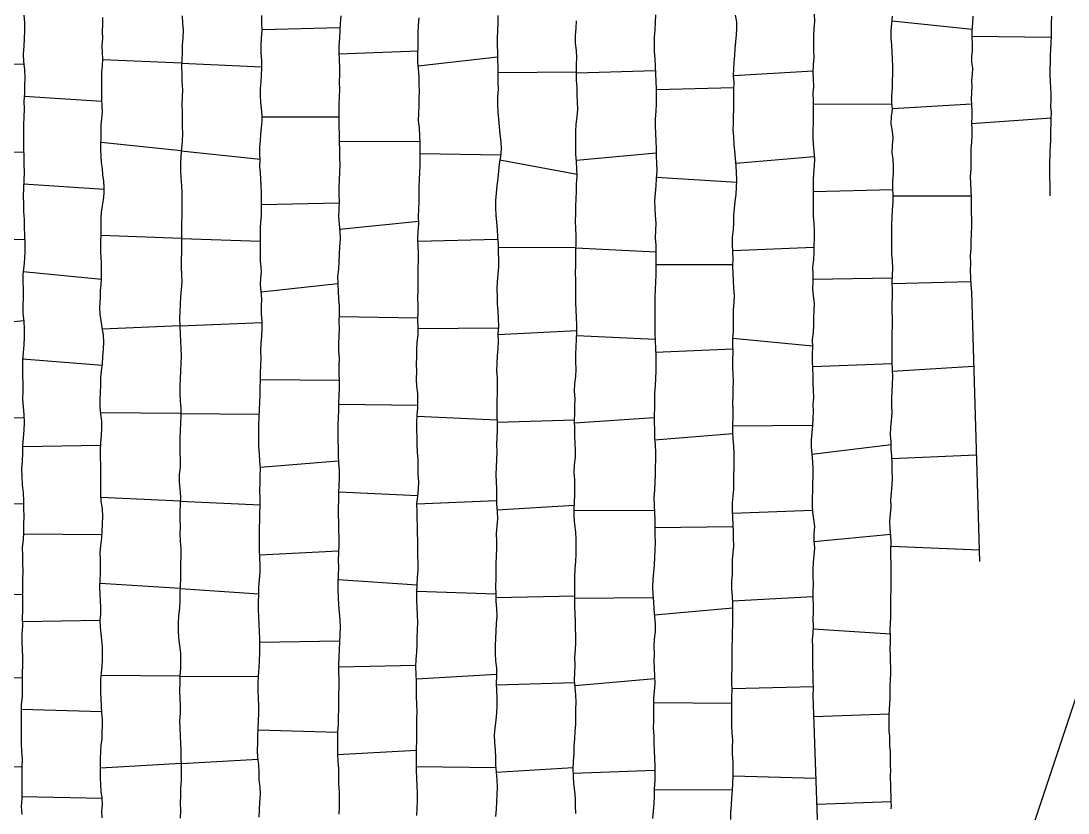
# Model space of a CAD drawing. Extents: x 703186 to 703989, y 1560402 to 1561368.
# Drawn here: x 703401 to 703460.7, y 1560579.3 to 1560624.5 of the extents above; entities that cross this region are included whole.
import ezdxf

# ---------------------------------------------------------------- set-up
doc = ezdxf.new("R2010")
doc.units = 0
for name, color, linetype in [('10124_2002_REAL', 30, 'Continuous'), ('AGROCAD PLL', 7, 'Continuous'), ('PANTE_2002', 7, 'Continuous')]:
    doc.layers.add(name, color=color, linetype=linetype)

msp = doc.modelspace()

# ---------------------------------------------------------------- linework, layer by layer
at = {"layer": '10124_2002_REAL'}
for points in [[(703401.1431, 1560624.8629), (703401.1688, 1560624.4299), (703401.1718, 1560623.98), (703401.1527, 1560623.5287), (703401.1359, 1560623.0797), (703401.1075, 1560622.6337), (703401.1226, 1560622.19), (703401.1677, 1560621.7487), (703401.1963, 1560621.2977), (703401.1831, 1560620.8469), (703401.1733, 1560620.3945), (703401.1454, 1560619.9475), (703401.1539, 1560619.5003), (703401.1392, 1560619.0579), (703401.1117, 1560618.5947), (703401.113, 1560618.1412), (703401.1111, 1560617.6967), (703401.117, 1560617.2414), (703401.1358, 1560616.7996), (703401.1372, 1560616.3541), (703401.1505, 1560615.8888), (703401.1413, 1560615.4451), (703401.1105, 1560614.9922), (703401.0904, 1560614.533), (703401.114, 1560614.0988), (703401.1258, 1560613.6582), (703401.1597, 1560613.2051), (703401.1639, 1560612.7474), (703401.1692, 1560612.3162), (703401.1991, 1560611.8572), (703401.2017, 1560611.4039), (703401.1729, 1560610.9647), (703401.1294, 1560610.5235), (703401.0862, 1560610.0865), (703401.0873, 1560609.6583), (703401.0979, 1560609.2032), (703401.0927, 1560608.7417), (703401.086, 1560608.277), (703401.0892, 1560607.845), (703401.1377, 1560607.4014), (703401.1519, 1560606.9413), (703401.1491, 1560606.4969), (703401.144, 1560606.0447), (703401.0926, 1560605.5891), (703401.0575, 1560605.1515), (703401.0648, 1560604.7188), (703401.0627, 1560604.2883), (703401.0731, 1560603.8494), (703401.0723, 1560603.4025), (703401.0615, 1560602.9556), (703401.0995, 1560602.5178), (703401.1459, 1560602.0724), (703401.1587, 1560601.6203), (703401.1301, 1560601.1801), (703401.0961, 1560600.74), (703401.0558, 1560600.3074), (703401.0634, 1560599.8619), (703401.0484, 1560599.4136), (703401.0084, 1560598.9701), (703401.019, 1560598.5136), (703401.0498, 1560598.0663), (703401.1039, 1560597.6075), (703401.1139, 1560597.146), (703401.1098, 1560596.7103), (703401.1337, 1560596.268), (703401.1172, 1560595.8132), (703401.1088, 1560595.3682), (703401.1063, 1560594.9194), (703401.0482, 1560594.4816), (703401.0521, 1560594.0323), (703401.0673, 1560593.5909), (703401.0809, 1560593.135), (703401.0615, 1560592.6734), (703401.0672, 1560592.2274), (703401.069, 1560591.7873), (703401.0654, 1560591.3455), (703401.0526, 1560590.8937), (703401.0462, 1560590.4517), (703401.0547, 1560589.9994), (703401.0277, 1560589.5476), (703401.0232, 1560589.1124), (703401.0421, 1560588.6719), (703401.0535, 1560588.2269), (703401.0546, 1560587.7878), (703401.0425, 1560587.3331), (703401.0456, 1560586.8819), (703401.0428, 1560586.427), (703401.0458, 1560585.9783), (703400.9943, 1560585.53), (703400.98, 1560585.0867), (703400.9899, 1560584.6415), (703400.9777, 1560584.1893), (703400.9777, 1560583.7473), (703400.9845, 1560583.3059), (703400.9982, 1560582.8583), (703401.0355, 1560582.408), (703401.031, 1560581.9644), (703401.0146, 1560581.5287), (703401.0318, 1560581.0839), (703401.0227, 1560580.6289), (703401.0142, 1560580.1746), (703400.9916, 1560579.7129), (703401.017, 1560579.2548)], [(703405.5928, 1560579.0706), (703405.5867, 1560579.4501), (703405.614, 1560579.8344), (703405.6072, 1560580.2053), (703405.5466, 1560580.5774), (703405.5228, 1560580.9598), (703405.5072, 1560581.3339), (703405.514, 1560581.7059), (703405.5152, 1560582.0779), (703405.4982, 1560582.4497), (703405.5267, 1560582.8326), (703405.5535, 1560583.2195), (703405.601, 1560583.5783), (703405.6095, 1560583.9551), (703405.6202, 1560584.3242), (703405.6121, 1560584.6904), (703405.576, 1560585.0638), (703405.5664, 1560585.45), (703405.5385, 1560585.831), (703405.5328, 1560586.2131), (703405.5256, 1560586.5928), (703405.5323, 1560586.9685), (703405.5596, 1560587.3422), (703405.6017, 1560587.7115), (703405.6281, 1560588.0761), (703405.63, 1560588.4512), (703405.6151, 1560588.8244), (703405.5806, 1560589.2088), (703405.5486, 1560589.5917), (703405.5157, 1560589.9599), (703405.4925, 1560590.3205), (703405.5244, 1560590.6913), (703405.5334, 1560591.0724), (703405.5098, 1560591.4474), (703405.4947, 1560591.833), (703405.4764, 1560592.2261), (703405.4939, 1560592.6206), (703405.511, 1560593.0119), (703405.4988, 1560593.3983), (703405.5117, 1560593.7885), (703405.4894, 1560594.1878), (703405.5281, 1560594.6015), (703405.5823, 1560595.0162), (703405.6109, 1560595.4199), (703405.6285, 1560595.8372), (703405.6387, 1560596.264), (703405.6257, 1560596.694), (703405.5506, 1560597.1274), (703405.5201, 1560597.5406), (703405.5216, 1560597.9649), (703405.5315, 1560598.3729), (703405.5332, 1560598.7732), (703405.5201, 1560599.198), (703405.5137, 1560599.6259), (703405.509, 1560600.0526), (703405.5228, 1560600.4661), (703405.5622, 1560600.8766), (703405.5919, 1560601.2948), (703405.5808, 1560601.6998), (703405.5266, 1560602.1007), (703405.4969, 1560602.5154), (703405.4891, 1560602.9345), (703405.5028, 1560603.3379), (703405.5213, 1560603.745), (703405.5291, 1560604.1555), (703405.5661, 1560604.5678), (703405.6246, 1560604.9737), (703405.6391, 1560605.3857), (703405.6786, 1560605.7947), (703405.7008, 1560606.2073), (703405.671, 1560606.6173), (703405.6018, 1560607.0309), (703405.5465, 1560607.44), (703405.4956, 1560607.8046), (703405.4604, 1560608.1535), (703405.484, 1560608.4634), (703405.5118, 1560608.7974), (703405.5141, 1560609.1494), (703405.54, 1560609.491), (703405.568, 1560609.8146), (703405.5651, 1560610.1259), (703405.5667, 1560610.427), (703405.5605, 1560610.7283), (703405.5416, 1560611.0333), (703405.5301, 1560611.3348), (703405.5305, 1560611.6448), (703405.5271, 1560611.9605), (703405.5366, 1560612.2944), (703405.5411, 1560612.6207), (703405.5388, 1560612.9561), (703405.5428, 1560613.2867), (703405.5728, 1560613.6211), (703405.6224, 1560613.9736), (703405.669, 1560614.3258), (703405.7146, 1560614.6816), (703405.7251, 1560615.0335), (703405.6896, 1560615.3822), (703405.6476, 1560615.7398), (703405.618, 1560616.1), (703405.5663, 1560616.4554), (703405.5388, 1560616.8042), (703405.5206, 1560617.1525), (703405.5306, 1560617.5025), (703405.5521, 1560617.8594), (703405.5472, 1560618.2223), (703405.545, 1560618.5845), (703405.5853, 1560618.9451), (703405.6226, 1560619.3166), (703405.5948, 1560619.6874), (703405.5802, 1560620.0607), (703405.5777, 1560620.4396), (703405.59, 1560620.8128), (703405.5782, 1560621.2028), (703405.5849, 1560621.5841), (703405.6135, 1560621.9597), (703405.646, 1560622.3462), (703405.6126, 1560622.7298), (703405.6081, 1560623.1297), (703405.6406, 1560623.5293), (703405.627, 1560623.9204), (703405.646, 1560624.3276), (703405.6472, 1560624.7293)], [(703410.1608, 1560624.8152), (703410.1792, 1560624.3977), (703410.2167, 1560623.9917), (703410.2032, 1560623.5657), (703410.169, 1560623.1392), (703410.1631, 1560622.7286), (703410.1421, 1560622.3118), (703410.1232, 1560621.8861), (703410.1386, 1560621.4706), (703410.1492, 1560621.0518), (703410.1752, 1560620.6231), (703410.1708, 1560620.1964), (703410.1524, 1560619.7683), (703410.1648, 1560619.3412), (703410.1675, 1560618.9317), (703410.1593, 1560618.5114), (703410.1814, 1560618.0768), (703410.1623, 1560617.6671), (703410.1249, 1560617.2417), (703410.0803, 1560616.815), (703410.06, 1560616.4032), (703410.0651, 1560615.9902), (703410.0891, 1560615.5694), (703410.1251, 1560615.1263), (703410.1455, 1560614.702), (703410.1511, 1560614.2796), (703410.1344, 1560613.8512), (703410.1346, 1560613.4283), (703410.1255, 1560613.0175), (703410.1227, 1560612.6058), (703410.1307, 1560612.1837), (703410.1162, 1560611.7691), (703410.1322, 1560611.3447), (703410.1095, 1560610.908), (703410.1112, 1560610.4834), (703410.1172, 1560610.0488), (703410.1354, 1560609.6307), (703410.1115, 1560609.2147), (703410.0628, 1560608.7943), (703410.0489, 1560608.3707), (703410.031, 1560607.9454), (703410.0101, 1560607.5296), (703410.0274, 1560607.1076), (703410.0419, 1560606.6835), (703410.0719, 1560606.2637), (703410.0876, 1560605.8376), (703410.099, 1560605.412), (703410.0851, 1560604.9866), (703410.0632, 1560604.5584), (703410.0409, 1560604.1341), (703410.0239, 1560603.706), (703410.0313, 1560603.2881), (703410.0566, 1560602.8629), (703410.0834, 1560602.4338), (703410.0802, 1560602.009), (703410.0668, 1560601.5889), (703410.0408, 1560601.1606), (703410.032, 1560600.7482), (703410.0338, 1560600.3337), (703410.0261, 1560599.9061), (703410.0445, 1560599.4896), (703410.0388, 1560599.0739), (703409.9988, 1560598.6479), (703409.9933, 1560598.2307), (703410.0369, 1560597.8143), (703410.0664, 1560597.3864), (703410.0466, 1560596.9616), (703410.035, 1560596.5396), (703410.0349, 1560596.1166), (703410.0469, 1560595.6907), (703410.0337, 1560595.2694), (703410.0445, 1560594.8597), (703410.0773, 1560594.4266), (703410.078, 1560593.9986), (703410.0721, 1560593.5674), (703410.068, 1560593.1369), (703410.0743, 1560592.7196), (703410.0552, 1560592.2951), (703410.0275, 1560591.868), (703410.0228, 1560591.4547), (703410.0043, 1560591.0371), (703409.9546, 1560590.5969), (703409.9329, 1560590.1746), (703409.9317, 1560589.7558), (703409.95, 1560589.3311), (703410.0116, 1560588.8935), (703410.0696, 1560588.4622), (703410.0745, 1560588.0399), (703410.0703, 1560587.6049), (703410.0349, 1560587.1775), (703410.0325, 1560586.7514), (703410.0183, 1560586.3219), (703410.0219, 1560585.8981), (703410.0426, 1560585.4669), (703410.0403, 1560585.0316), (703410.0135, 1560584.6022), (703410.0239, 1560584.1827), (703410.047, 1560583.7474), (703410.0702, 1560583.3145), (703410.0855, 1560582.9073), (703410.0889, 1560582.488), (703410.1126, 1560582.0651), (703410.1033, 1560581.631), (703410.0988, 1560581.1919), (703410.0652, 1560580.7704), (703410.0682, 1560580.338), (703410.0532, 1560579.9124), (703410.0648, 1560579.4844), (703410.0554, 1560579.0566)], [(703414.5597, 1560579.11), (703414.5743, 1560579.534), (703414.5958, 1560579.9698), (703414.6248, 1560580.4012), (703414.6045, 1560580.8142), (703414.5422, 1560581.2315), (703414.5456, 1560581.6598), (703414.5307, 1560582.0869), (703414.4824, 1560582.5037), (703414.4542, 1560582.9188), (703414.4748, 1560583.3438), (703414.4796, 1560583.757), (703414.4925, 1560584.1705), (703414.5209, 1560584.5991), (703414.5344, 1560585.0358), (703414.5312, 1560585.4694), (703414.5174, 1560585.9057), (703414.4997, 1560586.323), (703414.5004, 1560586.744), (703414.5152, 1560587.1795), (703414.5469, 1560587.619), (703414.5672, 1560588.0373), (703414.591, 1560588.4595), (703414.5892, 1560588.8767), (703414.5814, 1560589.2783), (703414.5652, 1560589.6998), (703414.5427, 1560590.1235), (703414.5305, 1560590.5418), (703414.5101, 1560590.9607), (703414.5142, 1560591.3786), (703414.5377, 1560591.8061), (703414.5247, 1560592.2196), (703414.5612, 1560592.6488), (703414.6, 1560593.0793), (703414.6038, 1560593.4888), (703414.5957, 1560593.9108), (703414.5747, 1560594.3396), (703414.5619, 1560594.7556), (703414.5618, 1560595.1891), (703414.567, 1560595.6186), (703414.5877, 1560596.0345), (703414.5973, 1560596.462), (703414.6031, 1560596.8843), (703414.6126, 1560597.3094), (703414.5835, 1560597.7384), (703414.6009, 1560598.1619), (703414.6117, 1560598.5843), (703414.621, 1560598.997), (703414.5875, 1560599.4079), (703414.5659, 1560599.8278), (703414.5412, 1560600.25), (703414.5367, 1560600.6771), (703414.5387, 1560601.094), (703414.5253, 1560601.5123), (703414.5422, 1560601.9235), (703414.5695, 1560602.3343), (703414.5798, 1560602.7593), (703414.6047, 1560603.1875), (703414.6151, 1560603.6151), (703414.6271, 1560604.039), (703414.6312, 1560604.4596), (703414.6417, 1560604.8683), (703414.6581, 1560605.281), (703414.6521, 1560605.7113), (703414.659, 1560606.1523), (703414.7025, 1560606.5552), (703414.723, 1560606.9629), (703414.7141, 1560607.3993), (703414.6855, 1560607.823), (703414.6873, 1560608.2472), (703414.7057, 1560608.6687), (703414.6581, 1560609.0991), (703414.6329, 1560609.5005), (703414.6414, 1560609.8577), (703414.6759, 1560610.1893), (703414.6564, 1560610.5028), (703414.6311, 1560610.8242), (703414.6242, 1560611.1438), (703414.6232, 1560611.4447), (703414.6212, 1560611.7677), (703414.6281, 1560612.0915), (703414.636, 1560612.4105), (703414.6335, 1560612.7278), (703414.6492, 1560613.0508), (703414.6844, 1560613.3872), (703414.6907, 1560613.7282), (703414.6829, 1560614.0709), (703414.6789, 1560614.4063), (703414.6771, 1560614.7636), (703414.6712, 1560615.1296), (703414.6554, 1560615.4955), (703414.6291, 1560615.8629), (703414.5979, 1560616.2299), (703414.6031, 1560616.5875), (703414.5983, 1560616.9564), (703414.5869, 1560617.3209), (703414.6196, 1560617.6841), (703414.6537, 1560618.0641), (703414.6933, 1560618.4279), (703414.7162, 1560618.7995), (703414.7163, 1560619.1676), (703414.6897, 1560619.5252), (703414.6454, 1560619.8914), (703414.623, 1560620.2746), (703414.6339, 1560620.6728), (703414.6563, 1560621.0503), (703414.6792, 1560621.4376), (703414.6985, 1560621.856), (703414.6996, 1560622.2702), (703414.6668, 1560622.6867), (703414.6655, 1560623.1012), (703414.6909, 1560623.5418), (703414.7146, 1560623.9769), (703414.7036, 1560624.4069), (703414.6962, 1560624.843)], [(703419.1969, 1560624.818), (703419.1717, 1560624.3861), (703419.145, 1560623.9799), (703419.1215, 1560623.5605), (703419.1014, 1560623.1259), (703419.0945, 1560622.7206), (703419.1119, 1560622.3024), (703419.1364, 1560621.8615), (703419.1292, 1560621.4493), (703419.1202, 1560621.0416), (703419.1226, 1560620.6187), (703419.1142, 1560620.1927), (703419.1006, 1560619.769), (703419.0909, 1560619.3411), (703419.0831, 1560618.9018), (703419.0919, 1560618.4832), (703419.1099, 1560618.0635), (703419.1124, 1560617.628), (703419.1376, 1560617.2005), (703419.1393, 1560616.763), (703419.1413, 1560616.3269), (703419.1284, 1560615.8905), (703419.108, 1560615.4651), (703419.0851, 1560615.0378), (703419.091, 1560614.618), (703419.1017, 1560614.2051), (703419.0931, 1560613.7834), (703419.0766, 1560613.3629), (703419.1034, 1560612.9372), (703419.1464, 1560612.5143), (703419.1703, 1560612.0798), (703419.133, 1560611.6584), (703419.1037, 1560611.2227), (703419.0906, 1560610.7886), (703419.0635, 1560610.3654), (703419.0137, 1560609.9485), (703419.0443, 1560609.5231), (703419.0604, 1560609.1065), (703419.0811, 1560608.6712), (703419.1029, 1560608.2544), (703419.1059, 1560607.8251), (703419.0989, 1560607.3948), (703419.1021, 1560606.9754), (703419.0932, 1560606.5527), (703419.0747, 1560606.1324), (703419.0688, 1560605.7067), (703419.1061, 1560605.2836), (703419.0921, 1560604.8617), (703419.0878, 1560604.4314), (703419.1072, 1560604.0064), (703419.109, 1560603.5831), (703419.0837, 1560603.1554), (703419.0732, 1560602.7315), (703419.0686, 1560602.3094), (703419.0619, 1560601.8835), (703419.0442, 1560601.4651), (703419.0415, 1560601.0327), (703419.0429, 1560600.6044), (703419.0509, 1560600.1838), (703419.0464, 1560599.7477), (703419.0675, 1560599.3109), (703419.1018, 1560598.8926), (703419.1151, 1560598.4601), (703419.1007, 1560598.0337), (703419.0809, 1560597.6093), (703419.0733, 1560597.1942), (703419.0569, 1560596.7766), (703419.0445, 1560596.3477), (703419.0644, 1560595.9207), (703419.0817, 1560595.4845), (703419.0852, 1560595.0551), (703419.0833, 1560594.6326), (703419.0655, 1560594.1993), (703419.0528, 1560593.7664), (703419.0691, 1560593.3478), (703419.0621, 1560592.9182), (703419.0311, 1560592.4776), (703419.0357, 1560592.0638), (703419.0569, 1560591.6445), (703419.081, 1560591.2182), (703419.1085, 1560590.7926), (703419.1484, 1560590.3679), (703419.1676, 1560589.9386), (703419.1583, 1560589.5221), (703419.1302, 1560589.0968), (703419.116, 1560588.6709), (703419.0862, 1560588.2529), (703419.0668, 1560587.8241), (703419.0774, 1560587.3951), (703419.0893, 1560586.9649), (703419.0902, 1560586.5321), (703419.0823, 1560586.1065), (703419.0788, 1560585.68), (703419.0718, 1560585.2524), (703419.0602, 1560584.8348), (703419.0539, 1560584.4098), (703419.0217, 1560583.9788), (703419.0182, 1560583.5552), (703419.0109, 1560583.1322), (703419.0148, 1560582.7096), (703419.0384, 1560582.2877), (703419.0653, 1560581.8629), (703419.0659, 1560581.426), (703419.0805, 1560580.9893), (703419.1037, 1560580.5591), (703419.1204, 1560580.1312), (703419.1126, 1560579.7019), (703419.0899, 1560579.2793)], [(703423.5442, 1560579.2098), (703423.5531, 1560579.6203), (703423.5741, 1560580.0429), (703423.5773, 1560580.4755), (703423.5605, 1560580.9003), (703423.529, 1560581.3244), (703423.5206, 1560581.7586), (703423.5267, 1560582.1866), (703423.5191, 1560582.6049), (703423.5165, 1560583.0291), (703423.536, 1560583.4541), (703423.5365, 1560583.8779), (703423.5404, 1560584.3066), (703423.5446, 1560584.7243), (703423.5635, 1560585.1414), (703423.5361, 1560585.5607), (703423.516, 1560585.9808), (703423.5247, 1560586.4171), (703423.5204, 1560586.8393), (703423.4959, 1560587.2621), (703423.4882, 1560587.6885), (703423.5083, 1560588.1088), (703423.5375, 1560588.53), (703423.556, 1560588.9551), (703423.5585, 1560589.3691), (703423.5745, 1560589.8006), (703423.5939, 1560590.2125), (703423.5732, 1560590.633), (703423.5478, 1560591.0658), (703423.541, 1560591.5007), (703423.5398, 1560591.9297), (703423.5531, 1560592.3529), (703423.5812, 1560592.7744), (703423.6115, 1560593.201), (703423.6128, 1560593.6198), (703423.5987, 1560594.04), (703423.5973, 1560594.4718), (703423.5923, 1560594.8924), (703423.5816, 1560595.3155), (703423.5719, 1560595.7279), (703423.5659, 1560596.1414), (703423.5636, 1560596.5656), (703423.5462, 1560596.9933), (703423.5903, 1560597.409), (703423.6348, 1560597.8291), (703423.6431, 1560598.2326), (703423.6209, 1560598.6508), (703423.6125, 1560599.0737), (703423.6044, 1560599.5025), (703423.5751, 1560599.9354), (703423.5626, 1560600.3633), (703423.5478, 1560600.7695), (703423.54, 1560601.1921), (703423.544, 1560601.6182), (703423.5626, 1560602.0331), (703423.5903, 1560602.4454), (703423.5969, 1560602.8583), (703423.5905, 1560603.2807), (703423.5441, 1560603.6929), (703423.5208, 1560604.0978), (703423.5311, 1560604.5408), (703423.5279, 1560604.9454), (703423.5353, 1560605.3556), (703423.5345, 1560605.779), (703423.5609, 1560606.1964), (703423.6116, 1560606.6277), (703423.6076, 1560607.0466), (703423.6022, 1560607.4794), (703423.61, 1560607.8967), (703423.6137, 1560608.3041), (703423.5988, 1560608.7318), (703423.6088, 1560609.1695), (703423.6195, 1560609.5985), (703423.6101, 1560610.0116), (703423.6187, 1560610.42), (703423.634, 1560610.8429), (703423.6379, 1560611.2559), (703423.606, 1560611.665), (703423.5954, 1560612.0857), (703423.6128, 1560612.5146), (703423.6441, 1560612.9446), (703423.6418, 1560613.3623), (703423.6447, 1560613.7903), (703423.6635, 1560614.204), (703423.6703, 1560614.6353), (703423.665, 1560615.0618), (703423.6881, 1560615.4772), (703423.7119, 1560615.8832), (703423.731, 1560616.2958), (703423.7213, 1560616.7169), (703423.7281, 1560617.1382), (703423.7207, 1560617.558), (703423.7163, 1560617.9879), (703423.6818, 1560618.4194), (703423.6396, 1560618.8368), (703423.6489, 1560619.2562), (703423.6662, 1560619.6862), (703423.6711, 1560620.1017), (703423.6806, 1560620.5257), (703423.6685, 1560620.9423), (703423.663, 1560621.3505), (703423.6341, 1560621.7868), (703423.5879, 1560622.1911), (703423.604, 1560622.6061), (703423.6174, 1560623.0263), (703423.6223, 1560623.436), (703423.6212, 1560623.8511), (703423.6358, 1560624.2722), (703423.6794, 1560624.6938)], [(703428.1624, 1560624.8338), (703428.1624, 1560624.4086), (703428.1348, 1560623.9788), (703428.1086, 1560623.5467), (703428.1112, 1560623.1375), (703428.1325, 1560622.7268), (703428.1446, 1560622.3139), (703428.149, 1560621.8872), (703428.1519, 1560621.4608), (703428.1573, 1560621.0358), (703428.1739, 1560620.6146), (703428.1397, 1560620.1905), (703428.1296, 1560619.7517), (703428.1575, 1560619.3417), (703428.1882, 1560618.9259), (703428.227, 1560618.4883), (703428.2715, 1560618.0619), (703428.3264, 1560617.6376), (703428.3449, 1560617.2055), (703428.3035, 1560616.7851), (703428.2264, 1560616.3708), (703428.1878, 1560615.9538), (703428.147, 1560615.5437), (703428.0966, 1560615.1295), (703428.0588, 1560614.71), (703428.0311, 1560614.2823), (703428.0263, 1560613.8717), (703428.0356, 1560613.4551), (703428.0778, 1560613.0397), (703428.1085, 1560612.614), (703428.1365, 1560612.1917), (703428.1671, 1560611.7704), (703428.1652, 1560611.3506), (703428.1926, 1560610.9247), (703428.197, 1560610.4971), (703428.1598, 1560610.0742), (703428.1096, 1560609.6506), (703428.1004, 1560609.2359), (703428.1132, 1560608.8059), (703428.1212, 1560608.3886), (703428.1459, 1560607.9637), (703428.1817, 1560607.5324), (703428.1853, 1560607.1017), (703428.1485, 1560606.6887), (703428.1711, 1560606.2661), (703428.1475, 1560605.8462), (703428.1126, 1560605.4224), (703428.0907, 1560604.9922), (703428.0821, 1560604.5687), (703428.1091, 1560604.1488), (703428.1181, 1560603.7209), (703428.1109, 1560603.2996), (703428.1002, 1560602.8753), (703428.0907, 1560602.4459), (703428.0979, 1560602.0125), (703428.1103, 1560601.6084), (703428.1107, 1560601.1974), (703428.0988, 1560600.7695), (703428.0853, 1560600.3581), (703428.089, 1560599.9385), (703428.0788, 1560599.5047), (703428.0607, 1560599.0728), (703428.0445, 1560598.6557), (703428.0647, 1560598.243), (703428.0735, 1560597.819), (703428.083, 1560597.3926), (703428.0874, 1560596.9684), (703428.1125, 1560596.5523), (703428.1374, 1560596.1239), (703428.101, 1560595.7009), (703428.0585, 1560595.2815), (703428.0755, 1560594.8532), (703428.0798, 1560594.4251), (703428.052, 1560593.9982), (703428.0334, 1560593.577), (703428.0451, 1560593.1442), (703428.0386, 1560592.7116), (703428.0241, 1560592.2785), (703428.0351, 1560591.8415), (703428.0436, 1560591.4142), (703428.0848, 1560590.9999), (703428.0932, 1560590.5775), (703428.0571, 1560590.1487), (703428.0334, 1560589.7245), (703428.0302, 1560589.3139), (703428.0099, 1560588.8778), (703428.0119, 1560588.4473), (703428.0283, 1560588.027), (703428.0835, 1560587.6038), (703428.0851, 1560587.1736), (703428.0678, 1560586.751), (703428.081, 1560586.3338), (703428.1021, 1560585.9083), (703428.0948, 1560585.4794), (703428.0837, 1560585.0579), (703428.0435, 1560584.6344), (703427.9917, 1560584.211), (703427.9532, 1560583.7855), (703427.9704, 1560583.3747), (703427.9991, 1560582.9468), (703428.0154, 1560582.5216), (703428.0291, 1560582.0986), (703428.0654, 1560581.6751), (703428.0921, 1560581.2456), (703428.1094, 1560580.8278), (703428.0897, 1560580.4094), (703428.0716, 1560579.9797), (703428.0605, 1560579.5578), (703428.0214, 1560579.1397)], [(703432.5929, 1560579.3194), (703432.5805, 1560579.75), (703432.5727, 1560580.1664), (703432.5483, 1560580.5882), (703432.4874, 1560581.0293), (703432.4683, 1560581.4505), (703432.4526, 1560581.8695), (703432.469, 1560582.3017), (703432.497, 1560582.7266), (703432.5044, 1560583.1472), (703432.5372, 1560583.572), (703432.5699, 1560583.9884), (703432.6026, 1560584.4146), (703432.5969, 1560584.829), (703432.5961, 1560585.2496), (703432.6179, 1560585.6721), (703432.5923, 1560586.0884), (703432.5554, 1560586.512), (703432.5191, 1560586.93), (703432.5364, 1560587.3611), (703432.5534, 1560587.7871), (703432.5448, 1560588.2154), (703432.573, 1560588.6448), (703432.6089, 1560589.0656), (703432.6006, 1560589.4642), (703432.5902, 1560589.8834), (703432.5858, 1560590.2982), (703432.5712, 1560590.7271), (703432.5395, 1560591.1471), (703432.5463, 1560591.5731), (703432.5434, 1560591.9836), (703432.5379, 1560592.4127), (703432.5475, 1560592.8379), (703432.5662, 1560593.2686), (703432.6025, 1560593.6927), (703432.6164, 1560594.1153), (703432.6239, 1560594.5394), (703432.6217, 1560594.9621), (703432.5935, 1560595.3801), (703432.5407, 1560595.8092), (703432.5056, 1560596.2368), (703432.5038, 1560596.6692), (703432.5297, 1560597.0941), (703432.5357, 1560597.4972), (703432.5495, 1560597.9332), (703432.538, 1560598.3553), (703432.5054, 1560598.7684), (703432.517, 1560599.1988), (703432.574, 1560599.62), (703432.5838, 1560600.0228), (703432.5533, 1560600.4455), (703432.5456, 1560600.8586), (703432.5454, 1560601.2852), (703432.5167, 1560601.7086), (703432.5349, 1560602.1342), (703432.545, 1560602.5575), (703432.5574, 1560602.9773), (703432.5256, 1560603.3989), (703432.5464, 1560603.8283), (703432.6031, 1560604.2427), (703432.612, 1560604.6611), (703432.5924, 1560605.0901), (703432.5951, 1560605.5169), (703432.6244, 1560605.9344), (703432.6404, 1560606.3625), (703432.661, 1560606.7852), (703432.6611, 1560607.1965), (703432.6356, 1560607.6092), (703432.6214, 1560608.0437), (703432.6039, 1560608.4505), (703432.6028, 1560608.8727), (703432.6102, 1560609.2995), (703432.597, 1560609.729), (703432.5827, 1560610.1524), (703432.5995, 1560610.5748), (703432.5949, 1560611.0007), (703432.5915, 1560611.4316), (703432.6126, 1560611.8509), (703432.6283, 1560612.2717), (703432.5945, 1560612.6825), (703432.5818, 1560613.1029), (703432.5918, 1560613.5333), (703432.6094, 1560613.9559), (703432.6229, 1560614.3785), (703432.6402, 1560614.7991), (703432.6475, 1560615.2198), (703432.6831, 1560615.6619), (703432.6651, 1560616.0859), (703432.6378, 1560616.5067), (703432.5982, 1560616.9325), (703432.6045, 1560617.3567), (703432.6015, 1560617.7825), (703432.5933, 1560618.2099), (703432.6246, 1560618.6336), (703432.6754, 1560619.0561), (703432.7093, 1560619.4668), (703432.6969, 1560619.8907), (703432.6815, 1560620.3067), (703432.676, 1560620.7327), (703432.6458, 1560621.1551), (703432.6337, 1560621.5853), (703432.639, 1560622.0211), (703432.6561, 1560622.4406), (703432.641, 1560622.8467), (703432.5903, 1560623.2668), (703432.5826, 1560623.6865), (703432.624, 1560624.1058), (703432.6444, 1560624.5316)], [(703437.1499, 1560624.8687), (703437.1299, 1560624.4393), (703437.103, 1560624.0235), (703437.0751, 1560623.6042), (703437.058, 1560623.1909), (703437.0566, 1560622.7817), (703437.1035, 1560622.3572), (703437.1262, 1560621.9391), (703437.1403, 1560621.5107), (703437.1531, 1560621.0733), (703437.1774, 1560620.6505), (703437.1875, 1560620.2132), (703437.1809, 1560619.7938), (703437.1554, 1560619.3723), (703437.1286, 1560618.9399), (703437.1257, 1560618.5257), (703437.1447, 1560618.1043), (703437.1677, 1560617.6726), (703437.1769, 1560617.2522), (703437.1717, 1560616.8241), (703437.1956, 1560616.4045), (703437.2126, 1560615.9778), (703437.1848, 1560615.5454), (703437.164, 1560615.1221), (703437.1277, 1560614.7022), (703437.0911, 1560614.273), (703437.0989, 1560613.8441), (703437.1238, 1560613.4261), (703437.1642, 1560612.9934), (703437.1495, 1560612.5723), (703437.13, 1560612.1538), (703437.1531, 1560611.7402), (703437.165, 1560611.3185), (703437.1571, 1560610.8929), (703437.1575, 1560610.4698), (703437.152, 1560610.0364), (703437.1387, 1560609.6187), (703437.1245, 1560609.208), (703437.1072, 1560608.79), (703437.1081, 1560608.3744), (703437.1084, 1560607.9395), (703437.0962, 1560607.5061), (703437.1064, 1560607.1046), (703437.1054, 1560606.6826), (703437.1256, 1560606.255), (703437.1358, 1560605.8423), (703437.1543, 1560605.4103), (703437.1599, 1560604.9868), (703437.1628, 1560604.5606), (703437.1392, 1560604.1295), (703437.1171, 1560603.7295), (703437.0881, 1560603.2988), (703437.0866, 1560602.8781), (703437.0788, 1560602.4481), (703437.0584, 1560602.0329), (703437.0666, 1560601.6275), (703437.0761, 1560601.1966), (703437.0802, 1560600.7709), (703437.1147, 1560600.3519), (703437.1344, 1560599.9164), (703437.1363, 1560599.4826), (703437.1303, 1560599.0653), (703437.1196, 1560598.6372), (703437.1092, 1560598.196), (703437.0846, 1560597.768), (703437.0527, 1560597.3464), (703437.0733, 1560596.9124), (703437.0866, 1560596.4767), (703437.1034, 1560596.0654), (703437.1088, 1560595.6302), (703437.1074, 1560595.1947), (703437.1285, 1560594.7842), (703437.1132, 1560594.3523), (703437.0878, 1560593.9359), (703437.0588, 1560593.5096), (703437.0323, 1560593.0812), (703436.9987, 1560592.661), (703436.9774, 1560592.2361), (703436.9971, 1560591.8077), (703437.0226, 1560591.3888), (703437.0468, 1560590.9697), (703437.085, 1560590.5425), (703437.1198, 1560590.1083), (703437.1154, 1560589.6836), (703437.0632, 1560589.2595), (703437.0442, 1560588.8383), (703437.0598, 1560588.4248), (703437.0494, 1560588.003), (703437.0623, 1560587.5857), (703437.0931, 1560587.1564), (703437.097, 1560586.7262), (703437.059, 1560586.3026), (703437.029, 1560585.8702), (703437.0245, 1560585.4544), (703437.027, 1560585.0316), (703437.0288, 1560584.6084), (703437.0176, 1560584.1842), (703437.0387, 1560583.7422), (703437.0409, 1560583.316), (703437.0675, 1560582.8896), (703437.0792, 1560582.4564), (703437.0986, 1560582.0185), (703437.1069, 1560581.579), (703437.1018, 1560581.1762), (703437.0719, 1560580.7358), (703437.0745, 1560580.3147), (703437.0456, 1560579.8952), (703437.0037, 1560579.4574), (703436.9621, 1560579.0375)], [(703441.4356, 1560578.9737), (703441.4365, 1560579.3921), (703441.4744, 1560579.8013), (703441.4927, 1560580.2204), (703441.5239, 1560580.6323), (703441.5463, 1560581.0505), (703441.5654, 1560581.4494), (703441.5755, 1560581.8512), (703441.561, 1560582.2705), (703441.5384, 1560582.6807), (703441.5377, 1560583.0859), (703441.5488, 1560583.4959), (703441.5184, 1560583.9039), (703441.4958, 1560584.3142), (703441.5013, 1560584.7248), (703441.4947, 1560585.1322), (703441.4838, 1560585.5376), (703441.4964, 1560585.9552), (703441.5087, 1560586.3713), (703441.4988, 1560586.7914), (703441.5015, 1560587.2059), (703441.503, 1560587.6151), (703441.5177, 1560588.0183), (703441.509, 1560588.4312), (703441.5135, 1560588.8301), (703441.539, 1560589.2473), (703441.5335, 1560589.6599), (703441.5418, 1560590.0735), (703441.5558, 1560590.4915), (703441.5582, 1560590.9062), (703441.5455, 1560591.3135), (703441.5232, 1560591.7183), (703441.4901, 1560592.1278), (703441.4988, 1560592.5432), (703441.5339, 1560592.9475), (703441.5366, 1560593.3519), (703441.5268, 1560593.7794), (703441.5613, 1560594.1807), (703441.6015, 1560594.5893), (703441.5832, 1560594.9966), (703441.5793, 1560595.4005), (703441.5641, 1560595.7974), (703441.546, 1560596.1937), (703441.53, 1560596.6064), (703441.5287, 1560597.0316), (703441.5665, 1560597.4148), (703441.605, 1560597.8246), (703441.6047, 1560598.2434), (703441.6146, 1560598.6431), (703441.6254, 1560599.0345), (703441.6275, 1560599.4429), (703441.6251, 1560599.8654), (703441.6109, 1560600.275), (703441.5679, 1560600.6859), (703441.5466, 1560601.1003), (703441.5436, 1560601.5225), (703441.5623, 1560601.9195), (703441.5616, 1560602.336), (703441.5538, 1560602.7477), (703441.5677, 1560603.1447), (703441.5733, 1560603.5463), (703441.581, 1560603.9684), (703441.5705, 1560604.3751), (703441.5477, 1560604.7923), (703441.5506, 1560605.2054), (703441.5702, 1560605.6212), (703441.5445, 1560606.0132), (703441.5557, 1560606.4199), (703441.5957, 1560606.8218), (703441.594, 1560607.2358), (703441.5868, 1560607.6402), (703441.5924, 1560608.0452), (703441.6322, 1560608.4613), (703441.6422, 1560608.8713), (703441.6138, 1560609.2738), (703441.5909, 1560609.6952), (703441.5738, 1560610.1026), (703441.5547, 1560610.529), (703441.5641, 1560610.9466), (703441.5494, 1560611.3555), (703441.5306, 1560611.7825), (703441.5394, 1560612.2008), (703441.5897, 1560612.6092), (703441.6016, 1560613.0203), (703441.6156, 1560613.4268), (703441.6494, 1560613.831), (703441.6877, 1560614.2176), (703441.7479, 1560614.6244), (703441.7606, 1560615.0398), (703441.7723, 1560615.4534), (703441.7655, 1560615.8587), (703441.7373, 1560616.2692), (703441.7017, 1560616.6861), (703441.6552, 1560617.0899), (703441.6262, 1560617.5001), (703441.6004, 1560617.9152), (703441.5701, 1560618.3113), (703441.5841, 1560618.6933), (703441.5936, 1560619.0727), (703441.605, 1560619.4673), (703441.6141, 1560619.8523), (703441.6135, 1560620.2451), (703441.6099, 1560620.6388), (703441.6185, 1560621.0187), (703441.5944, 1560621.4093), (703441.5987, 1560621.7942), (703441.6296, 1560622.1682), (703441.6654, 1560622.5534), (703441.6817, 1560622.9354), (703441.716, 1560623.3292), (703441.7518, 1560623.7327), (703441.7791, 1560624.0876), (703441.7789, 1560624.4677), (703441.7022, 1560624.8556)], [(703446.1937, 1560624.9178), (703446.2003, 1560624.5017), (703446.1742, 1560624.0813), (703446.1504, 1560623.6695), (703446.1446, 1560623.2553), (703446.1468, 1560622.8519), (703446.1581, 1560622.4405), (703446.1365, 1560622.0227), (703446.1172, 1560621.6076), (703446.1295, 1560621.2031), (703446.1444, 1560620.7887), (703446.1189, 1560620.3828), (703446.122, 1560619.9701), (703446.1234, 1560619.569), (703446.1368, 1560619.1462), (703446.1311, 1560618.7291), (703446.1027, 1560618.3201), (703446.1095, 1560617.9015), (703446.1371, 1560617.4906), (703446.1738, 1560617.0804), (703446.1995, 1560616.6692), (703446.1883, 1560616.2582), (703446.1481, 1560615.8466), (703446.1325, 1560615.4393), (703446.1235, 1560615.0252), (703446.1336, 1560614.6279), (703446.1356, 1560614.2208), (703446.1311, 1560613.7997), (703446.1297, 1560613.3882), (703446.1705, 1560612.979), (703446.1855, 1560612.5516), (703446.1819, 1560612.1389), (703446.1637, 1560611.7222), (703446.1656, 1560611.3078), (703446.1385, 1560610.8946), (703446.0891, 1560610.476), (703446.1033, 1560610.076), (703446.1104, 1560609.6546), (703446.087, 1560609.2424), (703446.1235, 1560608.8467), (703446.1787, 1560608.4104), (703446.1704, 1560607.9996), (703446.1563, 1560607.596), (703446.1533, 1560607.1689), (703446.1256, 1560606.7494), (703446.0621, 1560606.3302), (703446.0843, 1560605.9311), (703446.076, 1560605.52), (703446.0738, 1560605.1062), (703446.0884, 1560604.7081), (703446.1021, 1560604.2908), (703446.1074, 1560603.8698), (703446.12, 1560603.4571), (703446.1477, 1560603.053), (703446.1178, 1560602.6525), (703446.1191, 1560602.2587), (703446.1188, 1560601.8479), (703446.0949, 1560601.4472), (703446.048, 1560601.0431), (703446.0163, 1560600.6213), (703446.0139, 1560600.2134), (703446.0619, 1560599.8111), (703446.0879, 1560599.3822), (703446.1065, 1560598.9863), (703446.1131, 1560598.5697), (703446.0984, 1560598.1455), (703446.0868, 1560597.7336), (703446.0759, 1560597.3237), (703446.074, 1560596.9116), (703446.0918, 1560596.5056), (703446.1486, 1560596.0993), (703446.1959, 1560595.6968), (703446.1607, 1560595.2755), (703446.1582, 1560594.8663), (703446.1987, 1560594.4492), (703446.1703, 1560594.0335), (703446.1258, 1560593.6452), (703446.109, 1560593.2246), (703446.1124, 1560592.8165), (703446.1225, 1560592.407), (703446.1102, 1560591.9909), (703446.1085, 1560591.6029), (703446.1361, 1560591.1929), (703446.13, 1560590.7896), (703446.108, 1560590.4092), (703446.1345, 1560590.0092), (703446.1093, 1560589.6162), (703446.067, 1560589.2259), (703446.0822, 1560588.8322), (703446.0881, 1560588.4536), (703446.083, 1560588.0724), (703446.0813, 1560587.679), (703446.1057, 1560587.2878), (703446.1154, 1560586.8768), (703446.1362, 1560586.4679), (703446.1171, 1560586.0519), (703446.6309, 1560571.3892)], [(703450.5797, 1560579.5831), (703450.5867, 1560579.771), (703450.5794, 1560579.9585), (703450.5682, 1560580.153), (703450.5696, 1560580.3622), (703450.5613, 1560580.5836), (703450.5584, 1560580.8092), (703450.5464, 1560581.0322), (703450.5416, 1560581.2609), (703450.5447, 1560581.508), (703450.5474, 1560581.7747), (703450.5442, 1560582.0351), (703450.5397, 1560582.2989), (703450.5344, 1560582.5828), (703450.5304, 1560582.8685), (703450.5074, 1560583.1556), (703450.5008, 1560583.4372), (703450.4892, 1560583.7209), (703450.4697, 1560584.015), (703450.46, 1560584.3159), (703450.4533, 1560584.6239), (703450.4533, 1560584.9365), (703450.482, 1560585.2534), (703450.4892, 1560585.5773), (703450.5121, 1560585.9046), (703450.5175, 1560586.2503), (703450.5112, 1560586.6023), (703450.5276, 1560586.9481), (703450.5535, 1560587.2954), (703450.5565, 1560587.6409), (703450.5446, 1560587.9908), (703450.533, 1560588.3567), (703450.513, 1560588.7061), (703450.5347, 1560589.0625), (703450.5377, 1560589.4285), (703450.5098, 1560589.7936), (703450.5409, 1560590.1515), (703450.5639, 1560590.5248), (703450.5593, 1560590.8988), (703450.5542, 1560591.2774), (703450.5607, 1560591.6674), (703450.5703, 1560592.0551), (703450.5675, 1560592.4224), (703450.5697, 1560592.813), (703450.5686, 1560593.2029), (703450.5691, 1560593.5974), (703450.5557, 1560593.9935), (703450.5577, 1560594.3785), (703450.5748, 1560594.7648), (703450.5587, 1560595.1647), (703450.5126, 1560595.574), (703450.505, 1560595.9838), (703450.5363, 1560596.3978), (703450.5681, 1560596.8045), (703450.5594, 1560597.2183), (703450.5927, 1560597.6237), (703450.6374, 1560598.0405), (703450.6468, 1560598.4427), (703450.6407, 1560598.8672), (703450.6252, 1560599.28), (703450.6071, 1560599.6926), (703450.5824, 1560600.1216), (703450.5704, 1560600.5237), (703450.5426, 1560600.9225), (703450.5633, 1560601.3412), (703450.5979, 1560601.7431), (703450.624, 1560602.1685), (703450.6119, 1560602.5675), (703450.6176, 1560602.9843), (703450.629, 1560603.4035), (703450.6491, 1560603.8155), (703450.6721, 1560604.2264), (703450.6458, 1560604.6468), (703450.6392, 1560605.0624), (703450.6377, 1560605.4764), (703450.6295, 1560605.8893), (703450.6351, 1560606.3083), (703450.6371, 1560606.72), (703450.654, 1560607.1298), (703450.6506, 1560607.5532), (703450.6315, 1560607.9551), (703450.6266, 1560608.3609), (703450.6421, 1560608.7839), (703450.6511, 1560609.1852), (703450.6407, 1560609.6032), (703450.6474, 1560610.0227), (703450.6658, 1560610.4301), (703450.652, 1560610.8323), (703450.6181, 1560611.2349), (703450.6051, 1560611.6614), (703450.6083, 1560612.0806), (703450.6062, 1560612.4955), (703450.618, 1560612.9206), (703450.6328, 1560613.3343), (703450.6599, 1560613.7483), (703450.6813, 1560614.1609), (703450.6805, 1560614.5709), (703450.6669, 1560614.9808), (703450.6787, 1560615.3946), (703450.7014, 1560615.8147), (703450.7153, 1560616.2223), (703450.6852, 1560616.6356), (703450.6396, 1560617.0203), (703450.651, 1560617.4347), (703450.6794, 1560617.8309), (703450.642, 1560618.2391), (703450.5834, 1560618.6618), (703450.5945, 1560619.0696), (703450.6445, 1560619.481), (703450.6213, 1560619.8777), (703450.6128, 1560620.2798), (703450.647, 1560620.704), (703450.6583, 1560621.1112), (703450.6671, 1560621.5152), (703450.6623, 1560621.9302), (703450.6442, 1560622.3369), (703450.6383, 1560622.7436), (703450.616, 1560623.1455), (703450.5737, 1560623.5571), (703450.5766, 1560623.97), (703450.6083, 1560624.3852), (703450.651, 1560624.7939)], [(703455.2261, 1560624.7944), (703455.2185, 1560624.393), (703455.1764, 1560623.9756), (703455.1716, 1560623.6011), (703455.1971, 1560623.2133), (703455.2003, 1560622.8268), (703455.1469, 1560622.4955), (703455.1495, 1560622.1671), (703455.2026, 1560621.8371), (703455.1837, 1560621.4943), (703455.1607, 1560621.1365), (703455.1699, 1560620.7787), (703455.1616, 1560620.4314), (703455.138, 1560620.0895), (703455.156, 1560619.7482), (703455.1739, 1560619.4023), (703455.1669, 1560619.0522), (703455.1554, 1560618.7049), (703455.1812, 1560618.3492), (703455.1765, 1560617.9699), (703455.1577, 1560617.5999), (703455.1154, 1560617.2252), (703455.1168, 1560616.851), (703455.1195, 1560616.4669), (703455.1099, 1560616.0615), (703455.0849, 1560615.6589), (703455.0936, 1560615.2536), (703455.1114, 1560614.8541), (703455.1345, 1560614.453), (703455.1334, 1560614.0414), (703455.1339, 1560613.6306), (703455.1466, 1560613.2071), (703455.1499, 1560612.7971), (703455.1407, 1560612.3793), (703455.1208, 1560611.96), (703455.1074, 1560611.5475), (703455.0842, 1560611.1214), (703455.095, 1560610.7039), (703455.0832, 1560610.2839), (703455.0905, 1560609.8648), (703455.1186, 1560609.4662), (703455.1452, 1560609.061), (703455.6102, 1560593.6872)], [(703459.6327, 1560614.5568), (703459.6338, 1560614.7082), (703459.6331, 1560614.8902), (703459.6298, 1560615.0984), (703459.6299, 1560615.3055), (703459.6271, 1560615.523), (703459.6115, 1560615.7544), (703459.6152, 1560616.0045), (703459.6214, 1560616.2655), (703459.6254, 1560616.5233), (703459.6384, 1560616.8013), (703459.6418, 1560617.0947), (703459.6521, 1560617.4013), (703459.6665, 1560617.7237), (703459.6707, 1560618.0374), (703459.6788, 1560618.3362), (703459.6879, 1560618.6371), (703459.7034, 1560618.9604), (703459.706, 1560619.2988), (703459.6848, 1560619.6481), (703459.6929, 1560620.0037), (703459.6881, 1560620.359), (703459.68, 1560620.7113), (703459.6635, 1560621.0675), (703459.6413, 1560621.4293), (703459.6395, 1560621.7981), (703459.6477, 1560622.1619), (703459.6652, 1560622.5339), (703459.6778, 1560622.9071), (703459.7031, 1560623.2788), (703459.7152, 1560623.6518), (703459.7112, 1560624.0288), (703459.7149, 1560624.4052), (703459.73, 1560624.7885)]]:
    msp.add_lwpolyline(points, dxfattribs=at)
at = {"layer": 'AGROCAD PLL', "color": 1, "true_color": 0xff0000}
for points in [[(703450.6229, 1560624.5248), (703455.1837, 1560624.0483)], [(703410.1332, 1560622.1115), (703414.6986, 1560621.9088)], [(703423.6143, 1560621.9602), (703428.1398, 1560622.4773)], [(703455.158, 1560618.6697), (703459.7037, 1560618.9994)], [(703410.1119, 1560617.117), (703405.5362, 1560617.5952)], [(703410.1119, 1560617.117), (703405.5362, 1560617.5952)], [(703419.1123, 1560617.6435), (703423.7196, 1560617.6699)], [(703423.7253, 1560616.9667), (703428.3141, 1560616.8926)], [(703432.6315, 1560616.5744), (703437.1738, 1560616.9969)], [(703437.1897, 1560615.6215), (703441.7687, 1560615.3271)], [(703401.1269, 1560615.2328), (703405.7217, 1560614.9203)], [(703410.1286, 1560612.1224), (703405.5363, 1560612.283)], [(703410.1286, 1560612.1224), (703405.5363, 1560612.283)], [(703410.1286, 1560612.1224), (703405.5364, 1560612.283)], [(703410.1286, 1560612.1224), (703405.5364, 1560612.283)], [(703432.599, 1560611.5808), (703437.1641, 1560611.351)], [(703441.5462, 1560611.4275), (703446.1641, 1560611.6309)], [(703410.0265, 1560607.1289), (703414.7157, 1560607.3211)], [(703423.6083, 1560606.9732), (703428.1777, 1560607.0168)], [(703401.0653, 1560605.2492), (703405.6117, 1560604.8845)], [(703446.0846, 1560604.813), (703450.6405, 1560604.9801)], [(703450.6516, 1560604.5535), (703455.2728, 1560604.8426)], [(703410.0811, 1560602.134), (703405.5218, 1560602.1684)], [(703410.0811, 1560602.134), (703405.5218, 1560602.1684)], [(703441.5442, 1560601.4376), (703446.0963, 1560601.4699)], [(703450.6129, 1560599.5605), (703455.4262, 1560599.7716)], [(703410.055, 1560597.1411), (703414.6041, 1560596.9291)], [(703432.5041, 1560596.6006), (703437.0822, 1560596.6197)], [(703441.5363, 1560596.4447), (703446.0867, 1560596.6211)], [(703450.5662, 1560594.5706), (703455.5902, 1560594.3482)], [(703410.0454, 1560592.1441), (703405.4859, 1560592.4398)], [(703410.0454, 1560592.1441), (703405.4859, 1560592.4398)], [(703441.5378, 1560591.453), (703446.1089, 1560591.7048)], [(703414.5851, 1560589.0862), (703419.1353, 1560589.1746)], [(703423.5113, 1560586.9966), (703428.0848, 1560587.2616)], [(703432.5465, 1560586.6148), (703437.0944, 1560587.0097)], [(703441.5067, 1560586.455), (703446.1313, 1560586.564)], [(703400.9861, 1560585.2756), (703405.5744, 1560585.1275)], [(703410.1072, 1560582.1623), (703405.5146, 1560581.905)], [(703410.1072, 1560582.1623), (703405.5146, 1560581.905)], [(703432.4618, 1560581.6234), (703437.1028, 1560581.7973)], [(703441.5656, 1560581.4585), (703446.2822, 1560581.34)], [(703401.0161, 1560580.2785), (703405.6074, 1560580.1926)], [(703401.0161, 1560580.2785), (703405.6093, 1560580.1926)]]:
    msp.add_lwpolyline(points, dxfattribs=at)
at = {"layer": 'AGROCAD PLL', "color": 5, "true_color": 0x0000ff}
for points in [[(703414.713, 1560624.0398), (703419.1564, 1560624.1535)], [(703437.1782, 1560620.6168), (703441.6117, 1560620.7192)], [(703401.163, 1560620.2299), (703405.5844, 1560619.9539)], [(703414.7163, 1560619.0488), (703419.0857, 1560619.0476)], [(703450.6805, 1560614.5476), (703455.1286, 1560614.5563)], [(703414.6832, 1560614.0575), (703419.1007, 1560614.1581)], [(703428.1664, 1560611.6242), (703432.6002, 1560611.6041)], [(703437.1573, 1560610.6296), (703441.5571, 1560610.6337)], [(703414.6619, 1560609.0647), (703419.0424, 1560609.5491)], [(703410.0265, 1560607.1289), (703405.6157, 1560606.9481)], [(703410.0265, 1560607.1289), (703405.6157, 1560606.9481)], [(703437.1448, 1560605.6315), (703441.5571, 1560605.8205)], [(703428.1094, 1560601.6388), (703432.5195, 1560601.7741)], [(703428.1071, 1560596.6413), (703432.5183, 1560596.9074)], [(703446.1614, 1560594.8337), (703450.548, 1560595.2596)], [(703401.0496, 1560590.2709), (703405.4954, 1560590.3544)], [(703446.1238, 1560589.8425), (703450.5276, 1560589.5601)], [(703419.0704, 1560587.6768), (703423.4929, 1560587.7861)], [(703396.6076, 1560587.0104), (703401.0442, 1560587.0801)], [(703446.1593, 1560584.8482), (703450.4589, 1560584.9989)], [(703410.1072, 1560582.1623), (703414.4935, 1560582.4082)], [(703428.0658, 1560581.6685), (703432.4553, 1560581.9414)], [(703446.3344, 1560579.8513), (703450.577, 1560579.9999)]]:
    msp.add_lwpolyline(points, dxfattribs=at)
at = {"layer": 'AGROCAD PLL', "color": 3, "true_color": 0x00ff00}
for points in [[(703455.1723, 1560623.6567), (703459.7135, 1560623.5985)], [(703419.0978, 1560622.6414), (703423.6111, 1560622.8291)], [(703410.1332, 1560622.1115), (703405.643, 1560622.3109)], [(703410.1332, 1560622.1115), (703405.643, 1560622.3109)], [(703396.6092, 1560621.96), (703401.1333, 1560622.0855)], [(703428.151, 1560621.5883), (703432.6341, 1560621.6188)], [(703432.6343, 1560621.5654), (703437.1343, 1560621.692)], [(703441.5946, 1560621.4058), (703446.1208, 1560621.6851)], [(703446.1226, 1560619.7861), (703450.6257, 1560619.8018)], [(703450.6415, 1560619.5324), (703455.1535, 1560619.7962)], [(703396.6583, 1560616.9663), (703401.1247, 1560617.0607)], [(703410.1119, 1560617.117), (703414.6023, 1560616.6476)], [(703441.7249, 1560616.414), (703446.1916, 1560616.7954)], [(703428.27, 1560616.6053), (703432.6779, 1560615.785)], [(703446.1294, 1560614.7934), (703450.6693, 1560614.9088)], [(703419.1328, 1560612.6484), (703423.6432, 1560613.1071)], [(703396.6402, 1560611.9697), (703401.1847, 1560612.0787)], [(703410.1286, 1560612.1224), (703414.6254, 1560611.9651)], [(703423.5983, 1560611.9707), (703428.1442, 1560612.0852)], [(703401.1015, 1560610.2413), (703405.5667, 1560609.7999)], [(703401.1015, 1560610.2413), (703405.5681, 1560609.7998)], [(703446.1079, 1560609.8002), (703450.6451, 1560609.8767)], [(703450.642, 1560609.5518), (703455.1047, 1560609.6628)], [(703396.6226, 1560606.9731), (703401.1338, 1560607.4372)], [(703419.1032, 1560607.6589), (703423.6042, 1560607.5857)], [(703428.1514, 1560606.634), (703432.661, 1560606.8752)], [(703432.6512, 1560606.5835), (703437.1204, 1560606.3657)], [(703441.5571, 1560606.4344), (703446.0813, 1560605.9841)], [(703414.6274, 1560604.072), (703419.1062, 1560604.0283)], [(703419.0725, 1560602.6628), (703423.593, 1560602.6135)], [(703396.6395, 1560601.9814), (703401.151, 1560601.8932)], [(703410.0811, 1560602.134), (703414.554, 1560602.1003)], [(703423.5603, 1560601.9815), (703428.1051, 1560601.7778)], [(703432.5246, 1560601.5921), (703437.0611, 1560601.8996)], [(703437.0914, 1560600.6353), (703441.5516, 1560601.0025)], [(703401.0566, 1560600.2582), (703405.5184, 1560600.3343)], [(703446.0605, 1560599.823), (703450.5752, 1560600.3617)], [(703414.6145, 1560599.077), (703419.0613, 1560599.4395)], [(703419.0835, 1560597.6661), (703423.5952, 1560597.4556)], [(703410.055, 1560597.1411), (703405.534, 1560597.3518)], [(703410.055, 1560597.1411), (703405.534, 1560597.3518)], [(703423.5464, 1560596.9889), (703428.0853, 1560597.1736)], [(703396.6315, 1560596.9901), (703401.1125, 1560597.0007)], [(703401.1082, 1560595.2658), (703405.5982, 1560595.2408)], [(703437.1087, 1560595.6399), (703441.568, 1560595.6953)], [(703414.5874, 1560594.0801), (703419.0696, 1560594.2996)], [(703419.0446, 1560592.6691), (703423.5531, 1560592.3519)], [(703419.0446, 1560592.6691), (703423.553, 1560592.3519)], [(703396.5522, 1560591.9952), (703401.0689, 1560591.8112)], [(703410.0454, 1560592.1441), (703414.5362, 1560591.8528)], [(703423.5418, 1560591.9921), (703428.0349, 1560591.8508)], [(703423.5418, 1560591.9921), (703428.0349, 1560591.8508)], [(703428.0389, 1560591.6482), (703432.5451, 1560591.7379)], [(703432.546, 1560591.6086), (703437.0073, 1560591.6402)], [(703437.0755, 1560590.6484), (703441.5538, 1560591.0489)], [(703410.0348, 1560587.1586), (703405.548, 1560587.1838)], [(703410.0348, 1560587.1586), (703405.548, 1560587.1838)], [(703410.0348, 1560587.1586), (703414.5136, 1560587.1333)], [(703428.0708, 1560586.6574), (703432.5305, 1560586.7985)], [(703437.0267, 1560585.6584), (703441.486, 1560585.6101)], [(703414.49, 1560584.0906), (703419.0215, 1560583.9492)], [(703419.0165, 1560582.6787), (703423.5171, 1560582.9305)], [(703396.5447, 1560582.0151), (703401.0312, 1560581.9809)], [(703423.524, 1560581.9993), (703428.0431, 1560581.9349)], [(703437.0724, 1560580.6616), (703441.5269, 1560580.6891)]]:
    msp.add_lwpolyline(points, dxfattribs=at)
at = {"layer": 'PANTE_2002'}
msp.add_lwpolyline([(703474.2851, 1560625.5469), (703464.0767, 1560594.8812), (703450.993, 1560555.5783), (703447.0575, 1560539.2831), (703444.2753, 1560527.763), (703442.3422, 1560519.7587), (703440.5618, 1560512.1311), (703440.0807, 1560510.0698), (703437.3512, 1560498.3759), (703435.4461, 1560487.3692), (703435.4461, 1560484.7886), (703418.8307, 1560487.9499), (703399.3573, 1560488.0558), (703384.2284, 1560496.9048), (703368.9883, 1560515.1081), (703352.9016, 1560540.0848), (703344.6466, 1560556.5949), (703338.4818, 1560564.3207), (703336.5768, 1560565.7495), (703334.7512, 1560566.5432), (703334.7512, 1560566.5432), (703289.2981, 1560583.7728), (703275.2752, 1560599.3832), (703255.1668, 1560631.3979)], dxfattribs=at)

doc.saveas('drawing.dxf')
